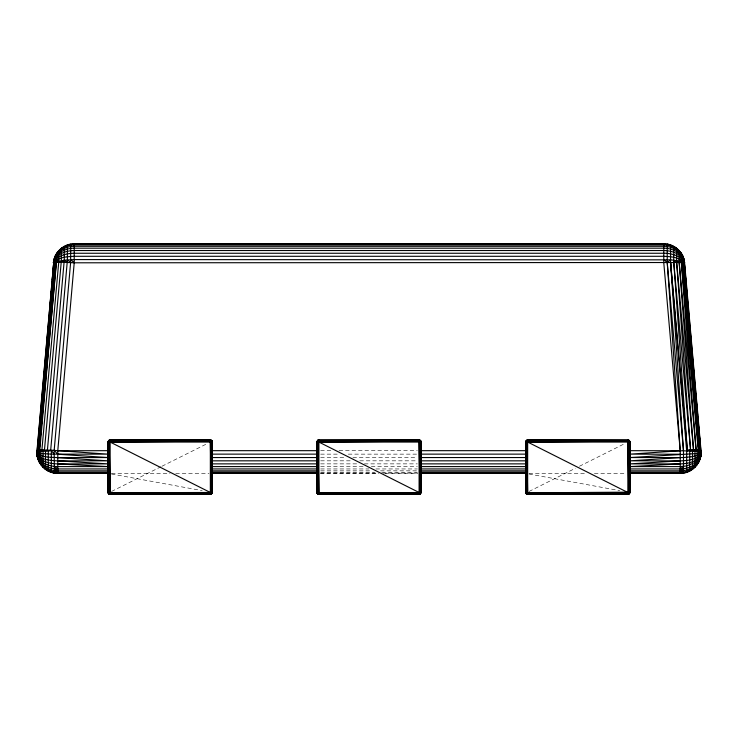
<?xml version="1.0" encoding="UTF-8"?>
<svg xmlns="http://www.w3.org/2000/svg" width="738" height="738" viewBox="0 0 738 738"><rect width="100%" height="100%" fill="white"/><g stroke="black" fill="none" stroke-linecap="round" stroke-linejoin="round"><path stroke-width="0.55" stroke-dasharray="3.69 2.77" d="M111.558 491.443L160.949 466.757M161.982 466.241L207.258 443.603M529.063 491.443L575.372 468.298M579.487 466.241L624.772 443.603M320.652 450.678L332.165 450.678M339.065 450.678L417.348 450.678M320.652 454.138L339.065 454.138M348.281 454.138L417.348 454.138M320.652 457.551L345.974 457.551M352.884 457.551L417.348 457.551M320.652 460.826L352.884 460.826M359.793 460.826L417.348 460.826M320.652 463.87L357.487 463.87M364.397 463.87L417.348 463.87M320.652 466.601L363.244 466.601M371.306 466.601L417.348 466.601M320.652 468.953L369 468.953M375.91 468.953L417.348 468.953M320.652 470.844L371.306 470.844M380.513 470.844L417.348 470.844M320.652 472.237L374.756 472.237M381.666 472.237L417.348 472.237M320.652 473.095L375.91 473.095M382.819 473.095L417.348 473.095M111.503 473.381L169.998 473.381M175.727 473.381L208.992 473.381M320.255 473.381L378.751 473.381M385.116 473.381L417.745 473.381M529.008 473.381L586.359 473.381M594.385 473.381L626.497 473.381M528.971 473.999L619.708 490.622M111.456 473.999L202.203 490.622"/><path stroke-width="1.11" d="M110.147 494.248L108.92 493.851L110.147 492.809L110.147 440.005L109.196 440.208L108.08 442.062L108.062 492.163L108.366 493.252L109.814 494.229L210.994 494.146L212.406 492.495L212.433 442.062L212.037 440.835L210.348 439.977L109.814 440.005L108.062 442.062L108.062 492.163L108.67 493.639L109.814 494.229L210.994 494.146L212.406 492.495L212.424 472.191L316.814 472.237M317.119 493.252L316.842 442.062L317.949 440.208L419.101 440.005L420.964 441.112L421.167 492.495L419.747 494.146L317.672 493.851L316.814 492.163L316.814 442.062L317.949 440.208L318.899 440.005L318.899 492.809L317.672 493.851L316.842 492.495L316.814 473.381M629.929 463.842L629.92 492.495L628.499 494.146L527.329 494.229L525.594 492.495L525.594 442.062L527.329 440.005L628.804 440.208L629.938 442.062L629.938 473.381L680.224 473.381C692.06 473.648 702.318 462.44 701.017 450.678L684.587 262.802C683.812 252.341 674.283 243.595 663.785 243.752L74.215 243.752C63.708 243.595 54.178 252.331 53.413 262.802L58.339 262.073L74.215 262.802L684.246 262.516C682.438 256.473 670.971 252.922 663.785 253.254L74.215 253.254C66.844 253.319 58.791 255.228 53.957 261.215L53.616 262.636L55.064 260.09L54.289 262.396C59.077 256.898 67.416 256.686 74.215 256.298L663.785 256.298C670.584 256.686 678.923 256.898 683.711 262.396L682.936 260.09M680.224 473.381L680.224 450.78L667.235 262.534L667.217 244.029L673.748 246.529L673.739 262.165L687.309 450.18L686.672 450.863L686.672 472.357M317.192 473.095L212.433 473.095L212.332 492.163L211.299 494.026L211.299 440.208L212.406 442.062L212.433 457.551L212.332 492.163L211.299 494.026L109.501 494.146L212.037 493.03L212.037 442.062L210.348 441.112L108.283 441.223L108.283 493.113L108.92 493.851L109.814 493.381M421.186 473.095L421.084 492.163L420.051 493.261L318.253 494.146L420.051 494.026L420.051 440.208L421.167 442.062L421.084 492.163L419.747 494.146L318.253 494.146L317.036 493.012L317.211 442.062L317.672 440.374L318.576 440.005M421.186 442.062L316.814 442.062L317.672 440.558L318.576 440.392L420.051 440.226L421.167 442.062L421.167 492.495M670.547 244.878L670.574 262.313L683.489 450.798L683.489 473.123M109.814 440.005L108.92 440.374L108.458 442.062L108.283 492.311L108.92 493.768L110.147 494.026M212.406 492.495L212.295 472.809M527.652 494.248L526.176 493.639L525.567 492.163L525.65 472.809M420.808 473.381L525.567 473.381L525.594 492.495L527.006 494.146L627.854 494.248L629.634 493.252L629.542 441.195L527.329 441.13L525.594 442.062L525.567 492.163L526.425 493.851L527.652 494.026L526.425 493.851L525.797 492.311L525.963 442.062L526.425 440.374L527.329 440.005M629.8 473.944L629.846 463.695M108.062 473.095L54.335 473.076L47.832 470.816C40.858 466.702 35.996 458.778 37.168 450.521C35.341 462.32 46.014 473.593 57.776 473.381L108.062 473.381L108.117 484.811M673.748 246.529C679.689 249.758 684.006 255.938 684.504 262.737C683.406 252.793 673.314 246.123 663.785 246.28L74.215 246.28C64.732 246.132 54.566 252.756 53.551 262.691L53.957 259.647L53.413 262.802L55.064 256.418L56.706 253.411L61.355 248.402L67.416 245.154L74.215 244.038L663.785 244.038L670.584 245.154L676.645 248.402L676.617 262.082L690.574 450.023L689.698 450.964L689.698 471.102M629.154 472.984L629.32 463.824M676.645 248.402L681.294 253.411L681.248 262.128L696.1 449.949L697.115 451.49L697.115 464.774M556.443 494.091L627.854 494.248L629.542 493.39L629.837 492.163L629.938 473.095L680.224 473.095C691.294 473.335 701.257 463.593 701.1 452.505L699.725 450.18L684.043 259.573L684.55 262.774C683.665 252.525 673.849 244.721 663.785 244.887L74.215 244.887C64.123 244.712 54.354 252.553 53.413 262.802M39.179 461.979L39.234 450.208L55.119 262.258L38.275 450.18L36.9 452.505L37.924 458.861M43.016 467.265L43.072 449.949L40.885 451.49L37.158 452.228L37.924 453.031L40.885 453.51L51.328 454.138L108.062 454.138L50.691 450.18L39.815 450.023L37.924 450.918L37.924 458.953M692.493 469.386L692.493 451.103L693.535 449.949L679.144 262.073L679.181 250.717M54.003 262.46L53.957 259.573L36.983 450.678C35.738 462.292 46.356 472.597 57.776 472.237L108.062 472.237M54.335 473.076L54.178 450.401L70.617 262.516L70.765 244.038M43.754 380.448L43.948 378.16M44.428 372.432L44.621 370.144M45.203 363.271L45.396 360.983M45.885 355.264L46.079 352.967M46.66 346.104L46.854 343.816M47.343 338.087L47.629 334.655M48.016 330.08L48.311 326.639M48.791 320.919L49.086 317.478M49.474 312.903L49.861 308.327M50.156 304.886L50.544 300.311M50.83 296.879L51.319 291.15M51.605 287.719L51.992 283.143M52.287 279.702L52.767 273.983M52.961 271.695L53.542 264.822M48.182 330.034L48.385 327.737M49.667 312.847L49.861 310.56M50.359 304.831L50.553 302.543M51.042 296.814L51.245 294.527M51.835 287.654L52.029 285.366M52.527 279.637L52.721 277.35M53.21 271.621L53.505 268.189M108.062 468.953L57.776 468.953C47.97 469.35 35.913 462.136 37.158 451.186L53.754 262.516C55.848 253.835 66.226 250.597 74.215 250.523L663.785 250.523C671.894 250.579 682.124 253.918 684.384 262.636L684.043 259.647L684.55 262.774M40.885 464.774L40.885 451.49L43.016 451.287L44.465 449.949L61.355 260.643L61.355 248.171M74.215 243.752L74.215 262.802L57.776 450.78L57.776 473.381L50.987 472.219L48.302 470.844L48.302 450.964L47.426 450.023L64.252 260.191L64.252 246.28M54.511 454.202L50.691 450.18L67.416 259.85L67.416 244.887M58.819 250.523L58.819 261.215L41.9 449.949L40.885 451.49L40.95 449.986L39.179 451.721L37.832 450.281L55.064 256.298M37.924 450.918L54.713 262.294L38.275 450.18L39.234 450.208L56.706 260.09L56.706 253.254M700.076 458.953L700.168 450.281L683.997 262.46L682.936 259.001M37.177 450.521C36.66 460.235 50.821 460.411 57.776 460.89L108.062 463.87L57.776 463.916C50.249 463.685 40.479 462.025 37.158 454.285L37.924 455.097M53.551 262.691L53.957 260.191M629.938 470.844L680.224 470.844C689.421 471.01 698.914 464.912 700.842 455.586L700.076 458.861L700.842 451.186L684.32 262.59C682.991 253.143 672.53 248.106 663.785 248.171L74.215 248.171C65.47 248.106 55.009 253.143 53.68 262.59L53.957 261.215M701.017 450.678L700.842 453.307L629.938 457.551L683.489 457.56L692.493 456.647L700.842 454.285C697.521 462.025 687.751 463.685 680.224 463.916L629.938 466.601L680.224 466.601L686.672 465.946L694.984 462.495L698.821 458.916L700.842 454.285L700.694 450.411L701.1 452.505L700.076 458.178M53.616 262.636L53.957 260.643M37.158 451.186L37.832 450.281L37.158 451.186L36.983 450.678M628.804 441.223L629.542 442.062L629.542 493.03L527.006 494.146L628.804 493.823L629.717 492.163L527.652 492.809L525.567 492.163L525.871 493.252M700.842 455.586C699.283 465.281 689.873 472.394 680.224 472.237L629.938 472.237M37.158 452.228L37.832 450.281M39.179 451.721L39.815 450.023L56.254 262.147L55.064 261.307M162.95 494.091L210.994 494.146L109.501 494.146L211.299 493.823L212.332 492.163L212.037 440.835L210.348 439.977L109.814 440.392L108.283 441.223M627.854 492.495L525.797 441.112L527.329 440.392L628.804 440.226L629.542 440.835L629.542 493.39L628.804 493.823L629.837 492.163L629.92 442.062L628.804 440.208L628.804 494.026L629.717 492.163M700.076 456.868L700.842 455.078C698.794 464.165 688.941 469.082 680.224 468.953L629.938 468.953M108.283 493.113L108.062 492.163L108.92 493.851L108.67 492.163L109.196 493.823L108.062 492.163L110.147 492.809L210.348 493.39L109.501 493.335L108.08 492.495L108.062 473.381M629.938 450.678L683.489 450.798L697.115 451.49L698.185 450.023L681.294 260.09M525.797 441.223L527.652 440.005L527.652 492.809L526.425 493.768L627.854 494.026M318.253 494.146L420.051 493.823L420.789 492.883L420.051 442.062M694.984 467.265L694.984 451.287L696.1 449.949L679.144 262.073M108.67 493.03L109.196 492.458L108.92 441.296L108.08 442.062L212.433 442.062L210.348 440.374L109.196 440.208M317.036 493.012L317.949 492.458L317.949 442.062L317.036 441.223M525.567 492.163L526.425 493.851L525.797 493.012L526.701 492.458L526.425 441.296M211.575 493.851L212.129 493.252M629.08 493.851L629.634 493.252M212.037 440.835L212.037 493.39L211.299 493.823L212.037 493.03L211.299 492.458L110.147 492.809L109.196 442.062M700.842 454.285C695.786 460.042 687.373 460.604 680.224 460.89L629.938 463.87L680.224 463.916M700.076 454.082L700.842 453.307L698.766 450.208L681.746 262.147L682.936 261.307L682.936 256.298L681.294 253.411M421.167 442.062L420.789 441.195L419.101 441.112L318.576 441.13L316.842 442.062L317.036 492.311L317.672 493.768L419.101 494.026M420.051 494.026L421.084 492.163L420.789 442.062L420.051 441.223M683.489 450.798L667.235 262.534L670.584 259.85L676.645 260.643L681.248 262.128L679.181 259.001M680.224 468.953L683.489 466.462M527.329 493.381L526.701 493.823L525.797 492.726L527.329 494.229M680.224 470.844L683.489 468.768M211.299 493.823L212.037 493.381M420.051 493.823L420.789 493.381L420.789 440.835M628.804 493.823L629.542 493.381M43.016 451.287L45.507 451.103L47.426 450.023M676.645 260.643L673.739 262.165L690.574 450.023L698.185 450.023L700.842 451.186L700.832 450.521M211.299 493.261L212.037 492.883L211.299 442.062M628.804 493.261L629.542 492.883L628.804 442.062M680.224 472.237L683.489 470.632M165.663 243.752L150.93 243.771L183.458 243.752L178.531 243.752M37.924 453.031L37.158 453.307C42.822 457.791 50.922 457.145 57.776 457.625L108.062 457.551L57.776 454.23L54.178 450.401L45.507 451.103L44.465 449.949M679.181 261.215L676.617 262.082L693.535 449.949M48.302 450.964L50.691 450.18M409.996 243.752L177.526 243.752M471.933 243.752L421.167 243.771M670.584 259.85L74.215 259.573L64.252 260.191L56.752 262.128L56.706 260.09L60.894 262.073M452.412 243.789L452.062 243.789M263.789 243.771L139.906 243.752L168.347 243.752M263.623 243.771L257.553 243.752L269.887 243.752L263.743 243.771M551.48 243.771L547.199 243.771L553.518 243.752M415.439 243.752L451.379 243.771L450.032 243.752M561.443 243.752L480.373 243.771L513.316 243.771L497.144 243.752M177.452 243.752L164.399 243.752M680.224 473.086L683.489 472.837M483.104 243.771L583.315 243.771M680.224 457.625L629.938 460.826L680.224 460.89M461.499 243.752L406.084 243.752M543.648 243.771L505.724 243.789L523.436 243.752M420.014 243.752L410.365 243.752M481.951 243.752L472.292 243.752M690.574 450.023L687.309 450.18L670.574 262.313L686.672 450.863L689.679 450.069L689.698 450.964L692.456 449.977L692.493 451.103L694.928 449.949L694.984 451.287M290.477 243.789L290.938 243.771M498.962 243.771L497.228 243.789L501.941 243.789L498.215 243.752M513.989 243.789L514.451 243.771L437.56 243.771L439.488 243.789M556.24 243.752L566.978 243.752M316.814 492.163L318.899 492.809L420.789 492.883M210.727 243.771L211.317 243.752M423.012 243.752L420.974 243.752M484.949 243.752L482.901 243.752M551.111 243.771L551.692 243.752M428.427 243.752L439.608 243.752L435.208 243.752M699.725 450.18L682.881 262.258L698.766 450.208L699.725 450.18L682.936 261.307M211.299 441.223L212.037 441.195M180.653 243.771L212.655 243.752L199.952 243.752M432.339 243.789L418.437 243.771L428.068 243.789M202.037 243.771L204.223 243.771L200.948 243.752M512.338 243.771L513.085 243.752L507.735 243.789L529.34 243.752L508.593 243.752L511.646 243.789M197.111 243.752L196.326 243.771L201.797 243.752L171.253 243.752M261.197 243.789L262.507 243.761M335.67 243.771L277.054 243.789L297.183 243.771M160.875 243.771L161.926 243.752M243.466 243.789L244.546 243.771M298.004 243.752L279.748 243.789L290.302 243.752M548.417 243.752L544.46 243.771L545.502 243.752M437.883 243.771L437.164 243.752L439.608 243.752M447.671 243.771L448.787 243.752M501.536 243.752L499.091 243.752L499.82 243.771M500.918 243.771L510.724 243.752M539.312 243.752L551.913 243.752M545.114 243.771L546.341 243.752L544.46 243.771M421.951 243.789L423.824 243.789M443.787 243.789L446.656 243.752M482.827 243.752L489.156 243.789L446.748 243.789L449.995 243.789M460.706 243.752L446.748 243.789M483.879 243.789L485.761 243.789L473.833 243.752L494.275 243.789M522.642 243.752L508.676 243.789M165.801 243.752L163.264 243.752M194.841 243.771L200.791 243.771M205.432 243.752L213.734 243.752M227.802 243.752L231.861 243.752M437.025 243.771L435.291 243.789L467.2 243.752L462.043 243.752M158.661 243.752L153.126 243.752M157.369 243.771L159.546 243.752M168.504 243.771L165.358 243.752L170.506 243.752L161.161 243.752L182.443 243.771M209.998 243.752L208.07 243.771L247.082 243.789L235.118 243.752M559.635 243.771L577.503 243.752M108.92 441.296L110.147 442.062L210.348 441.112M317.672 441.296L318.899 442.062L419.101 441.112M527.652 442.062L627.854 441.112M208.448 243.752L214.371 243.771L198.688 243.752M429.691 243.771L432.367 243.752M460.909 243.752L453.298 243.752L462.551 243.771M490.364 243.752L494.303 243.752M520.115 243.752L515.225 243.752M574.155 243.752L570.059 243.752M569.791 243.752L583.241 243.752M241.483 243.789L244.213 243.771M243.586 243.771L250.616 243.789L234.832 243.752L248.568 243.789M483.584 243.752L477.375 243.752M150.93 243.771L167.24 243.771L166.216 243.752M164.14 243.771L171.041 243.752M189.445 243.752L139.906 243.752M236.243 243.771L240.496 243.752M445.798 243.789L458.187 243.752M188.624 243.752L165.284 243.771L172.96 243.752L172.351 243.752M182 243.771L188.531 243.752M289.471 243.789L286.907 243.789L301.731 243.752L276.16 243.789L283.069 243.771M438.492 243.771L443.52 243.752M491.619 243.771L498.159 243.752M505.456 243.752L499.488 243.771L501.425 243.789M513.122 243.789L524.266 243.752M542.061 243.771L549.764 243.771M372.201 243.771L387.432 243.752M535.945 243.771L562.236 243.771M587.07 243.771L576.249 243.752L586.858 243.752M57.776 450.78L108.062 450.678M57.776 460.89L108.062 460.826L57.776 457.625M534.192 243.771L663.785 243.752L663.785 262.802L680.224 450.78L629.938 454.138L680.224 454.23M212.433 450.678L316.814 450.678M421.186 450.678L525.567 450.678M212.433 454.138L316.814 454.138M421.186 454.138L525.567 454.138M212.433 457.551L316.814 457.551M421.186 457.551L525.567 457.551M212.433 460.826L316.814 460.826M421.186 460.826L525.567 460.826M212.433 463.87L316.814 463.87M421.186 463.87L525.567 463.87M212.433 466.601L316.814 466.601M421.186 466.601L525.567 466.601M212.433 468.953L316.814 468.953M421.186 468.953L525.567 468.953M37.924 458.178L37.158 455.078L37.924 457.588L37.158 455.586C39.086 464.912 48.579 471.01 57.776 470.844L108.062 470.844M212.433 470.844L316.814 470.844M421.186 470.844L525.567 470.844M421.186 472.237L525.567 472.237M420.808 473.095L525.567 473.095M212.433 473.381L317.192 473.381M527.006 494.146L628.499 494.146L580.465 494.091M230.155 243.771L239.555 243.789M138.938 494.091L210.348 494.248L210.348 439.977L211.299 440.226M554.321 243.752L559.791 243.771L559.33 243.752M575.031 243.752L580.751 243.771M477.135 243.752L487.006 243.789L481.554 243.771L483.519 243.789M425.079 243.789L419.618 243.771L421.592 243.789M429.304 243.771L411.905 243.752L437.394 243.771M219.979 243.752L247.082 243.789M191.751 243.752L197.655 243.771L194.472 243.752M486.268 243.752L499.331 243.771M473.833 243.752L490.216 243.771L487.707 243.771M195.035 243.752L200.247 243.771L198.218 243.752M161.207 243.752L166.77 243.771M420.891 243.752L428.28 243.771M278.041 243.771L281.501 243.789M208.245 243.752L211.05 243.771M507.679 243.752L509.607 243.771M448.123 243.771L449.719 243.789M487.338 243.752L489.995 243.789M250.164 243.752L252.368 243.789M211.28 243.752L211.963 243.771M523.98 243.752L524.487 243.771M37.158 454.285C39.243 463.16 49.603 466.628 57.776 466.601L108.062 466.601L57.776 463.916M301.353 243.752L301.824 243.771M236.935 243.789L236.833 243.789M697.115 451.49L700.842 452.228M628.804 440.226L627.854 440.005L627.854 494.248M420.051 440.226L419.101 440.005L419.101 494.248M526.701 440.208L627.854 440.374L629.542 441.195M317.949 440.208L419.101 440.374L420.789 441.195M526.176 493.03L627.854 493.39L527.652 492.809L526.701 442.062M317.423 493.03L419.101 493.39L318.899 492.809L317.949 442.062M44.953 468.916L48.302 470.844M54.511 470.632L57.776 472.237M318.899 442.062L419.101 492.495M110.147 442.062L210.348 492.495M627.854 442.062L628.804 492.458L629.542 492.883M212.037 492.883L211.299 492.458L210.348 442.062M61.355 260.643L63.855 262.147M526.425 440.558L527.329 441.13M317.672 440.558L318.576 441.13M108.92 440.558L109.814 441.13M54.511 468.768L57.776 470.844M108.283 492.726L108.92 493.159M526.701 494.026L525.668 492.809L525.567 473.381M109.196 494.026L108.163 492.809M64.252 260.191L67.13 262.294M54.511 466.462L57.776 468.953M628.804 492.458L629.542 493.03M67.416 259.85L70.617 262.516M663.785 259.573L667.235 262.534M70.765 259.647L74.215 262.802M527.329 493.999L526.701 492.458L525.963 442.062M318.576 493.999L317.949 492.458L317.211 442.062M698.185 450.023L698.821 451.721L698.821 461.979M108.366 493.252L109.814 493.999L109.196 492.458L108.458 442.062M629.542 440.835L629.92 442.062L525.567 442.062L525.797 492.311M37.158 455.77L37.924 458.602L37.158 455.586M526.176 492.163L526.425 493.159M684.32 262.59L684.043 261.215L684.264 262.534M684.043 260.191L684.449 262.691M684.504 268.189L684.809 271.63M685.224 276.215L685.528 279.656M685.934 284.241L686.239 287.672M686.746 293.401L687.05 296.842M687.456 301.427L687.77 304.868M688.176 309.453L688.48 312.884M688.886 317.469L689.191 320.91M689.698 326.639L690.002 330.08M690.417 334.665L690.722 338.096M691.128 342.681L691.432 346.122M691.838 350.707L692.244 355.292M692.65 359.876L692.964 363.317M693.369 367.902L693.775 372.478M694.08 375.919L694.486 380.504M694.79 383.945L695.196 388.529M695.611 393.114L696.017 397.699M696.321 401.131L696.727 405.716M697.032 409.156L697.539 414.885M697.742 417.173L698.259 422.911M698.563 426.343L698.969 430.927M699.273 434.368L699.679 438.953M699.984 442.394L700.491 448.123M683.997 262.46L700.076 450.918M698.766 450.208L698.821 451.721M419.101 442.062L420.051 492.458M629.717 463.695L629.717 473.944M525.797 473.15L525.797 493.113M212.203 472.809L212.203 492.163M51.328 450.863L51.328 472.08M45.507 451.103L45.507 469.156M57.776 473.086L54.511 472.837L57.776 473.095M700.685 450.401L700.168 450.281L700.842 451.186L700.685 450.401"/></g></svg>
